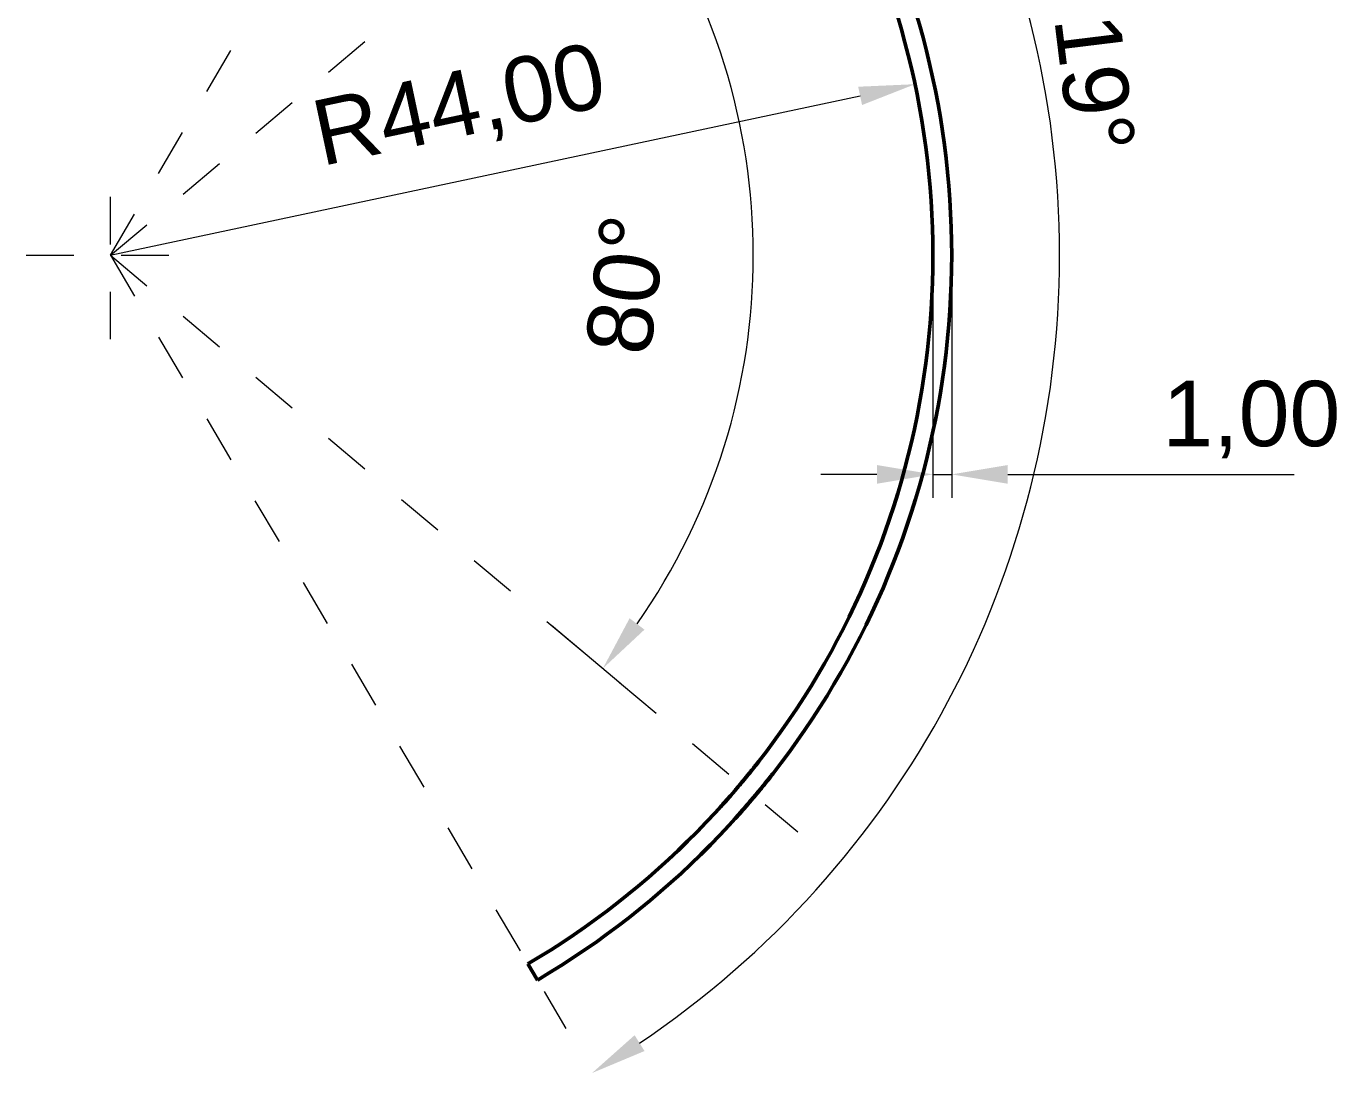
# Model space of a CAD drawing. Header units: inches. Extents: x 0.8 to 17.2, y 0.6 to 12.1.
# Drawn here: x 8.634 to 11.394, y 5.506 to 7.752 of the extents above; entities that cross this region are included whole.
import ezdxf

# ---------------------------------------------------------------- set-up
doc = ezdxf.new("R2010")
doc.units = ezdxf.units.IN
doc.header["$MEASUREMENT"] = 0
doc.linetypes.add('CENTER2', pattern=[1.125, 0.75, -0.125, 0.125, -0.125])
for name, color, linetype, lineweight in [('BEMASSUNG', 7, 'Continuous', 18), ('MITTELLINIE', 7, 'CENTER2', 18), ('SICHTKANTE', 7, 'Continuous', 50)]:
    doc.layers.add(name, color=color, linetype=linetype, lineweight=lineweight)
doc.styles.add('ISO_DWG_RFN', font='arial.ttf')
doc.dimstyles.new('DWG_RFN', dxfattribs={"dimtxt": 0.137795, "dimasz": 0.11811, "dimexe": 0.049213, "dimexo": 0.031496, "dimgap": 0.031496, "dimtad": 1, "dimlfac": 25.4, "dimtxsty": 'ISO_DWG_RFN', "dimcen": 2.5, "dimclrd": 7, "dimclre": 7, "dimclrt": 7, "dimadec": 1, "dimazin": 3, "dimtfac": 1, "dimtmove": 0, "dimatfit": 3, "dimfxl": 0, "dimlwd": 18, "dimlwe": 18})

# ---------------------------------------------------------------- blocks, each defined once
blk = doc.blocks.new('*D13')
at = {"layer": 'BEMASSUNG', "color": 7, "lineweight": 18, "transparency": 16777216}
for p, q in [((10.5433, 7.2382), (10.5433, 6.7589)), ((10.5827, 7.2382), (10.5827, 6.7589)), ((10.4252, 6.8081), (10.3071, 6.8081)), ((10.5433, 6.8081), (10.5827, 6.8081)), ((10.7008, 6.8081), (11.3041, 6.8081))]:
    blk.add_line(p, q, dxfattribs=at)
at = {"layer": 'BEMASSUNG', "color": 7, "transparency": 16777216}
for points in [[(10.4252, 6.8278), (10.4252, 6.7884), (10.5433, 6.8081)], [(10.7008, 6.8278), (10.7008, 6.7884), (10.5827, 6.8081)]]:
    blk.add_solid(points, dxfattribs=at)
at = {"layer": 'Defpoints', "color": 0, "transparency": 16777216}
for p in [(10.5433, 7.2697), (10.5827, 7.2697), (10.5827, 6.8081)]:
    blk.add_point(p, dxfattribs=at)
at = {"layer": 'BEMASSUNG', "color": 7, "lineweight": 18, "transparency": 16777216, "insert": (11.0265, 7.0052), "char_height": 0.1378, "attachment_point": 1, "style": 'ISO_DWG_RFN'}
blk.add_mtext('\\A1;{1,00}', dxfattribs=at)
blk = doc.blocks.new('*D14')
at = {"layer": 'BEMASSUNG', "color": 7, "lineweight": 18, "transparency": 16777216}
for p, q in [((9.7399, 8.0491), (9.8859, 8.1716)), ((9.7399, 6.4902), (9.8859, 6.3678))]:
    blk.add_line(p, q, dxfattribs=at)
blk.add_arc((8.811, 7.2697), 1.3539, 324.9999, 35.0001, dxfattribs=at)
at = {"layer": 'BEMASSUNG', "color": 7, "transparency": 16777216}
for points in [[(9.9045, 8.0343), (9.9357, 8.0582), (9.8482, 8.14)], [(9.9357, 6.4811), (9.9045, 6.5051), (9.8482, 6.3994)]]:
    blk.add_solid(points, dxfattribs=at)
at = {"layer": 'Defpoints', "color": 0, "transparency": 16777216}
for p in [(9.7158, 8.0289), (10.1284, 7.5819), (8.811, 7.2697), (9.7158, 6.5105)]:
    blk.add_point(p, dxfattribs=at)
at = {"layer": 'BEMASSUNG', "color": 7, "lineweight": 18, "transparency": 16777216, "insert": (9.8103, 7.0718), "char_height": 0.1378, "attachment_point": 1, "rotation": 83.0803, "style": 'ISO_DWG_RFN'}
blk.add_mtext('\\A1;{80°}', dxfattribs=at)
blk = doc.blocks.new('*D15')
at = {"layer": 'BEMASSUNG', "color": 7, "lineweight": 18, "transparency": 16777216}
blk.add_arc((8.811, 7.2697), 1.9988, 303.8861, 56.1139, dxfattribs=at)
at = {"layer": 'BEMASSUNG', "color": 7, "transparency": 16777216}
for points in [[(9.915, 8.9124), (9.9359, 8.9457), (9.8255, 8.9919)], [(9.9359, 5.5937), (9.915, 5.627), (9.8255, 5.5474)]]:
    blk.add_solid(points, dxfattribs=at)
at = {"layer": 'Defpoints', "color": 0, "transparency": 16777216}
for p in [(9.8501, 9.0337), (8.811, 7.2697), (10.6913, 6.5915), (9.8501, 5.5057)]:
    blk.add_point(p, dxfattribs=at)
at = {"layer": 'BEMASSUNG', "color": 7, "lineweight": 18, "transparency": 16777216, "insert": (10.9222, 7.8907), "char_height": 0.1378, "attachment_point": 1, "rotation": 276.9927, "style": 'ISO_DWG_RFN'}
blk.add_mtext('\\A1;{119°}', dxfattribs=at)
blk = doc.blocks.new('*D16')
at = {"layer": 'BEMASSUNG', "color": 7, "lineweight": 18, "transparency": 16777216}
blk.add_line((8.811, 7.2697), (10.3899, 7.6053), dxfattribs=at)
at = {"layer": 'BEMASSUNG', "color": 7, "transparency": 16777216}
blk.add_solid([(10.3858, 7.6245), (10.394, 7.586), (10.5055, 7.6298)], dxfattribs=at)
at = {"layer": 'Defpoints', "color": 0, "transparency": 16777216}
for p in [(10.5055, 7.6298), (8.811, 7.2697)]:
    blk.add_point(p, dxfattribs=at)
at = {"layer": 'BEMASSUNG', "color": 7, "lineweight": 18, "transparency": 16777216, "insert": (9.227, 7.5918), "char_height": 0.137795, "attachment_point": 1, "rotation": 12, "style": 'ISO_DWG_RFN'}
blk.add_mtext('\\A1;{R44,00}', dxfattribs=at)

msp = doc.modelspace()

# ---------------------------------------------------------------- linework, layer by layer
at = {"layer": 'MITTELLINIE', "ltscale": 0.08841}
for q in [(9.77015, 8.89796), (10.25867, 8.4844), (10.25867, 6.05497), (9.77015, 5.64141)]:
    msp.add_line((8.81102, 7.26969), q, dxfattribs=at)
at = {"layer": 'MITTELLINIE', "ltscale": 0.07874}
for p, q in [((8.81102, 7.09252), (8.81102, 7.44685)), ((8.63386, 7.26969), (8.98819, 7.26969))]:
    msp.add_line(p, q, dxfattribs=at)
at = {"layer": 'SICHTKANTE'}
for p, q in [((10.15808, 6.18054), (10.15929, 6.18203)), ((10.15808, 6.18054), (10.15929, 6.18203)), ((10.15929, 6.18203), (10.16045, 6.18348)), ((10.15929, 6.18203), (10.16045, 6.18348)), ((10.16045, 6.18348), (10.16158, 6.18488)), ((10.16045, 6.18348), (10.16158, 6.18488)), ((10.16158, 6.18488), (10.16267, 6.18624)), ((10.16158, 6.18488), (10.16267, 6.18624)), ((10.16267, 6.18624), (10.16372, 6.18755)), ((10.16267, 6.18624), (10.16372, 6.18755)), ((10.16372, 6.18755), (10.16473, 6.18881)), ((10.16372, 6.18755), (10.16473, 6.18881)), ((10.16473, 6.18881), (10.1657, 6.19003)), ((10.16473, 6.18881), (10.1657, 6.19003)), ((10.1657, 6.19003), (10.16663, 6.1912)), ((10.1657, 6.19003), (10.16663, 6.1912)), ((10.16663, 6.1912), (10.16752, 6.19232)), ((10.16663, 6.1912), (10.16752, 6.19232)), ((10.16752, 6.19232), (10.16837, 6.19339)), ((10.16752, 6.19232), (10.16837, 6.19339)), ((10.16837, 6.19339), (10.16919, 6.19442)), ((10.16837, 6.19339), (10.16919, 6.19442)), ((10.16919, 6.19442), (10.16996, 6.19539)), ((10.16919, 6.19442), (10.16996, 6.19539)), ((10.16996, 6.19539), (10.17069, 6.19632)), ((10.16996, 6.19539), (10.17069, 6.19632)), ((10.17069, 6.19632), (10.17138, 6.1972)), ((10.17069, 6.19632), (10.17138, 6.1972)), ((10.17138, 6.1972), (10.17204, 6.19803)), ((10.17138, 6.1972), (10.17204, 6.19803)), ((10.17204, 6.19803), (10.17266, 6.19881)), ((10.17204, 6.19803), (10.17266, 6.19881)), ((10.17266, 6.19881), (10.17323, 6.19955)), ((10.17266, 6.19881), (10.17323, 6.19955)), ((10.17323, 6.19955), (10.17377, 6.20024)), ((10.17323, 6.19955), (10.17377, 6.20024)), ((10.17377, 6.20024), (10.17428, 6.20088)), ((10.17377, 6.20024), (10.17428, 6.20088)), ((10.17428, 6.20088), (10.17474, 6.20147)), ((10.17428, 6.20088), (10.17474, 6.20147)), ((10.17474, 6.20147), (10.17517, 6.20203)), ((10.17474, 6.20147), (10.17517, 6.20203)), ((10.17517, 6.20203), (10.17557, 6.20253)), ((10.17517, 6.20203), (10.17557, 6.20253)), ((10.17557, 6.20253), (10.17593, 6.20299)), ((10.17557, 6.20253), (10.17593, 6.20299)), ((10.17593, 6.20299), (10.17626, 6.20341)), ((10.17593, 6.20299), (10.17626, 6.20341)), ((10.17626, 6.20341), (10.17655, 6.20378)), ((10.17626, 6.20341), (10.17655, 6.20378)), ((10.17655, 6.20378), (10.17681, 6.20411)), ((10.17655, 6.20378), (10.17681, 6.20411)), ((10.17681, 6.20411), (10.17703, 6.2044)), ((10.17681, 6.20411), (10.17703, 6.2044)), ((10.17703, 6.2044), (10.17722, 6.20464)), ((10.17703, 6.2044), (10.17722, 6.20464)), ((10.17722, 6.20464), (10.17737, 6.20484)), ((10.17722, 6.20464), (10.17737, 6.20484)), ((10.17737, 6.20484), (10.17749, 6.20499)), ((10.17737, 6.20484), (10.17749, 6.20499)), ((10.17749, 6.20499), (10.17757, 6.2051)), ((10.17749, 6.20499), (10.17757, 6.2051)), ((10.17757, 6.2051), (10.17763, 6.20516)), ((10.17757, 6.2051), (10.17763, 6.20516)), ((10.17763, 6.20516), (10.17764, 6.20519)), ((10.17763, 6.20516), (10.17764, 6.20519)), ((10.13625, 6.15408), (10.13782, 6.15595)), ((10.13625, 6.15408), (10.13782, 6.15595)), ((10.13782, 6.15595), (10.13939, 6.15782)), ((10.13782, 6.15595), (10.13939, 6.15782)), ((10.13939, 6.15782), (10.14095, 6.15969)), ((10.13939, 6.15782), (10.14095, 6.15969)), ((10.14095, 6.15969), (10.14251, 6.16155)), ((10.14095, 6.15969), (10.14251, 6.16155)), ((10.14251, 6.16155), (10.14405, 6.16341)), ((10.14251, 6.16155), (10.14405, 6.16341)), ((10.14405, 6.16341), (10.14558, 6.16526)), ((10.14405, 6.16341), (10.14558, 6.16526)), ((10.14558, 6.16526), (10.1471, 6.16709)), ((10.14558, 6.16526), (10.1471, 6.16709)), ((10.1471, 6.16709), (10.14859, 6.16891)), ((10.1471, 6.16709), (10.14859, 6.16891)), ((10.14859, 6.16891), (10.15006, 6.17069)), ((10.14859, 6.16891), (10.15006, 6.17069)), ((10.15006, 6.17069), (10.15149, 6.17243)), ((10.15006, 6.17069), (10.15148, 6.17243)), ((10.15148, 6.17243), (10.15288, 6.17413)), ((10.15149, 6.17243), (10.15288, 6.17413)), ((10.15288, 6.17413), (10.15423, 6.1758)), ((10.15288, 6.17413), (10.15423, 6.1758)), ((10.15423, 6.1758), (10.15555, 6.17742)), ((10.15423, 6.1758), (10.15555, 6.17742)), ((10.15555, 6.17742), (10.15684, 6.179)), ((10.15555, 6.17742), (10.15684, 6.179)), ((10.15684, 6.179), (10.15808, 6.18054)), ((10.15684, 6.179), (10.15808, 6.18054)), ((10.1878, 6.15467), (10.18529, 6.15159)), ((10.18622, 6.15273), (10.1882, 6.15517)), ((10.1877, 6.15455), (10.18689, 6.15355)), ((10.18849, 6.15553), (10.1877, 6.15455)), ((10.19015, 6.15759), (10.1878, 6.15467)), ((10.1882, 6.15517), (10.19008, 6.15749)), ((10.18927, 6.1565), (10.18849, 6.15553)), ((10.19004, 6.15744), (10.18927, 6.1565)), ((10.19078, 6.15837), (10.19004, 6.15744)), ((10.19008, 6.15749), (10.19186, 6.15971)), ((10.19236, 6.16033), (10.19015, 6.15759)), ((10.19151, 6.15928), (10.19078, 6.15837)), ((10.19223, 6.16016), (10.19151, 6.15928)), ((10.19186, 6.15971), (10.19355, 6.16181)), ((10.19292, 6.16103), (10.19223, 6.16016)), ((10.19442, 6.1629), (10.19236, 6.16033)), ((10.1936, 6.16188), (10.19292, 6.16103)), ((10.19355, 6.16181), (10.19514, 6.1638)), ((10.19427, 6.16271), (10.1936, 6.16188)), ((10.19492, 6.16352), (10.19427, 6.16271)), ((10.19632, 6.16528), (10.19442, 6.1629)), ((10.19555, 6.16431), (10.19492, 6.16352)), ((10.19514, 6.1638), (10.19663, 6.16567)), ((10.19616, 6.16508), (10.19555, 6.16431)), ((10.19676, 6.16583), (10.19616, 6.16508)), ((10.19807, 6.16748), (10.19632, 6.16528)), ((10.19663, 6.16567), (10.19802, 6.16742)), ((10.19734, 6.16656), (10.19676, 6.16583)), ((10.19791, 6.16727), (10.19734, 6.16656)), ((10.19845, 6.16796), (10.19791, 6.16727)), ((10.19802, 6.16742), (10.19932, 6.16905)), ((10.19967, 6.16949), (10.19807, 6.16748)), ((10.19899, 6.16863), (10.19845, 6.16796)), ((10.1995, 6.16928), (10.19899, 6.16863)), ((10.19924, 6.16895), (10.19929, 6.16902)), ((10.19929, 6.16902), (10.19934, 6.16908)), ((10.19932, 6.16905), (10.20052, 6.17056)), ((10.19934, 6.16908), (10.1994, 6.16915)), ((10.1994, 6.16915), (10.19945, 6.16922)), ((10.19945, 6.16922), (10.1995, 6.16929)), ((10.2, 6.16991), (10.1995, 6.16928)), ((10.1995, 6.16929), (10.19956, 6.16935)), ((10.19956, 6.16935), (10.19961, 6.16942)), ((10.19961, 6.16942), (10.19966, 6.16949)), ((10.19966, 6.16949), (10.19971, 6.16955)), ((10.20111, 6.17132), (10.19967, 6.16949)), ((10.19971, 6.16955), (10.19977, 6.16962)), ((10.19977, 6.16962), (10.19982, 6.16968)), ((10.19982, 6.16968), (10.19987, 6.16975)), ((10.19987, 6.16975), (10.19992, 6.16981)), ((10.19992, 6.16981), (10.19997, 6.16988)), ((10.19997, 6.16988), (10.20003, 6.16994)), ((10.20048, 6.17052), (10.2, 6.16991)), ((10.20003, 6.16994), (10.20008, 6.17001)), ((10.20008, 6.17001), (10.20013, 6.17007)), ((10.20013, 6.17007), (10.20018, 6.17014)), ((10.20018, 6.17014), (10.20023, 6.1702)), ((10.20023, 6.1702), (10.20028, 6.17026)), ((10.20028, 6.17026), (10.20033, 6.17033)), ((10.20033, 6.17033), (10.20038, 6.17039)), ((10.20038, 6.17039), (10.20043, 6.17045)), ((10.20043, 6.17045), (10.20048, 6.17052)), ((10.20095, 6.17111), (10.20048, 6.17052)), ((10.20048, 6.17052), (10.20053, 6.17058)), ((10.20052, 6.17056), (10.20162, 6.17196)), ((10.20053, 6.17058), (10.20058, 6.17064)), ((10.20058, 6.17064), (10.20063, 6.1707)), ((10.20063, 6.1707), (10.20068, 6.17077)), ((10.20068, 6.17077), (10.20072, 6.17083)), ((10.20072, 6.17083), (10.20077, 6.17089)), ((10.20077, 6.17089), (10.20082, 6.17095)), ((10.20082, 6.17095), (10.20087, 6.17101)), ((10.20087, 6.17101), (10.20092, 6.17107)), ((10.20092, 6.17107), (10.20097, 6.17113)), ((10.2014, 6.17168), (10.20095, 6.17111)), ((10.20097, 6.17113), (10.20101, 6.17119)), ((10.20101, 6.17119), (10.20106, 6.17125)), ((10.20106, 6.17125), (10.20111, 6.17131)), ((10.20241, 6.17296), (10.20111, 6.17132)), ((10.20111, 6.17131), (10.20116, 6.17137)), ((10.20116, 6.17137), (10.2012, 6.17143)), ((10.2012, 6.17143), (10.20125, 6.17149)), ((10.20125, 6.17149), (10.2013, 6.17155)), ((10.2013, 6.17155), (10.20134, 6.17161)), ((10.20134, 6.17161), (10.20139, 6.17167)), ((10.20139, 6.17167), (10.20144, 6.17173)), ((10.20183, 6.17223), (10.2014, 6.17168)), ((10.20144, 6.17173), (10.20148, 6.17179)), ((10.20148, 6.17179), (10.20153, 6.17184)), ((10.20153, 6.17184), (10.20157, 6.1719)), ((10.20157, 6.1719), (10.20162, 6.17196)), ((10.20224, 6.17275), (10.20183, 6.17223)), ((10.20265, 6.17326), (10.20224, 6.17275)), ((10.20355, 6.17442), (10.20241, 6.17296)), ((10.20322, 6.17399), (10.20302, 6.17373)), ((10.20341, 6.17424), (10.20322, 6.17399)), ((10.2036, 6.17448), (10.20341, 6.17424)), ((10.20456, 6.1757), (10.20355, 6.17442)), ((10.20379, 6.17472), (10.2036, 6.17448)), ((10.20397, 6.17495), (10.20379, 6.17472)), ((10.20415, 6.17518), (10.20397, 6.17495)), ((10.20433, 6.1754), (10.20415, 6.17518)), ((10.2045, 6.17561), (10.20433, 6.1754)), ((10.20466, 6.17582), (10.2045, 6.17561)), ((10.20543, 6.17681), (10.20456, 6.1757)), ((10.20482, 6.17603), (10.20466, 6.17582)), ((10.20498, 6.17623), (10.20482, 6.17603)), ((10.20513, 6.17642), (10.20498, 6.17623)), ((10.20528, 6.17661), (10.20513, 6.17642)), ((10.20542, 6.1768), (10.20528, 6.17661)), ((10.20556, 6.17697), (10.20542, 6.1768)), ((10.20616, 6.17774), (10.20543, 6.17681)), ((10.2057, 6.17715), (10.20556, 6.17697)), ((10.20583, 6.17731), (10.2057, 6.17715)), ((10.20596, 6.17748), (10.20583, 6.17731)), ((10.20608, 6.17763), (10.20596, 6.17748)), ((10.2062, 6.17778), (10.20608, 6.17763)), ((10.20676, 6.17851), (10.20616, 6.17774)), ((10.20631, 6.17793), (10.2062, 6.17778)), ((10.20642, 6.17807), (10.20631, 6.17793)), ((10.20653, 6.17821), (10.20642, 6.17807)), ((10.20663, 6.17834), (10.20653, 6.17821)), ((10.20673, 6.17846), (10.20663, 6.17834)), ((10.20682, 6.17858), (10.20673, 6.17846)), ((10.20723, 6.1791), (10.20676, 6.17851)), ((10.20691, 6.1787), (10.20682, 6.17858)), ((10.20699, 6.1788), (10.20691, 6.1787)), ((10.20708, 6.17891), (10.20699, 6.1788)), ((10.20715, 6.17901), (10.20708, 6.17891)), ((10.20722, 6.1791), (10.20715, 6.17901)), ((10.20729, 6.17919), (10.20722, 6.1791)), ((10.20756, 6.17952), (10.20723, 6.1791)), ((10.20736, 6.17927), (10.20729, 6.17919)), ((10.20742, 6.17934), (10.20736, 6.17927)), ((10.20747, 6.17942), (10.20742, 6.17934)), ((10.20752, 6.17948), (10.20747, 6.17942)), ((10.20757, 6.17954), (10.20752, 6.17948)), ((10.20776, 6.17978), (10.20756, 6.17952)), ((10.20762, 6.1796), (10.20757, 6.17954)), ((10.20765, 6.17965), (10.20762, 6.1796)), ((10.20769, 6.17969), (10.20765, 6.17965)), ((10.20772, 6.17973), (10.20769, 6.17969)), ((10.20775, 6.17977), (10.20772, 6.17973)), ((10.20777, 6.1798), (10.20775, 6.17977)), ((10.20782, 6.17986), (10.20776, 6.17978)), ((10.20779, 6.17982), (10.20777, 6.1798)), ((10.2078, 6.17984), (10.20779, 6.17982)), ((10.20781, 6.17985), (10.2078, 6.17984)), ((10.20782, 6.17986), (10.20781, 6.17985)), ((10.20782, 6.17986), (10.20782, 6.17986)), ((10.11255, 6.12651), (10.11283, 6.12684)), ((10.11259, 6.12656), (10.1134, 6.12748)), ((10.11283, 6.12684), (10.11312, 6.12717)), ((10.11312, 6.12717), (10.11342, 6.1275)), ((10.1134, 6.12748), (10.11423, 6.12843)), ((10.11342, 6.1275), (10.11371, 6.12784)), ((10.11371, 6.12784), (10.11401, 6.12818)), ((10.11401, 6.12818), (10.11431, 6.12852)), ((10.11423, 6.12843), (10.11508, 6.1294)), ((10.11431, 6.12852), (10.11462, 6.12887)), ((10.11462, 6.12887), (10.11492, 6.12922)), ((10.11492, 6.12922), (10.11523, 6.12958)), ((10.11508, 6.1294), (10.11596, 6.13041)), ((10.11523, 6.12958), (10.11555, 6.12994)), ((10.11555, 6.12994), (10.11586, 6.1303)), ((10.11586, 6.1303), (10.11618, 6.13066)), ((10.11596, 6.13041), (10.11686, 6.13144)), ((10.11618, 6.13066), (10.1165, 6.13103)), ((10.1165, 6.13103), (10.11682, 6.1314)), ((10.11682, 6.1314), (10.11715, 6.13178)), ((10.11686, 6.13144), (10.11778, 6.13249)), ((10.11715, 6.13178), (10.11748, 6.13215)), ((10.11778, 6.13249), (10.11872, 6.13357)), ((10.1259, 6.14189), (10.12608, 6.14211)), ((10.12608, 6.14211), (10.12626, 6.14232)), ((10.12626, 6.14232), (10.12644, 6.14253)), ((10.12644, 6.14253), (10.12663, 6.14274)), ((10.12663, 6.14274), (10.12681, 6.14296)), ((10.12681, 6.14296), (10.12699, 6.14317)), ((10.12699, 6.14317), (10.12718, 6.14339)), ((10.12718, 6.14339), (10.12736, 6.1436)), ((10.12736, 6.1436), (10.12754, 6.14382)), ((10.12754, 6.14382), (10.12773, 6.14403)), ((10.12773, 6.14403), (10.12791, 6.14425)), ((10.12791, 6.14425), (10.1281, 6.14447)), ((10.1281, 6.14447), (10.12828, 6.14468)), ((10.12828, 6.14468), (10.12847, 6.1449)), ((10.12847, 6.1449), (10.12866, 6.14512)), ((10.12866, 6.14512), (10.12884, 6.14534)), ((10.12884, 6.14534), (10.12903, 6.14556)), ((10.12903, 6.14556), (10.12922, 6.14578)), ((10.12922, 6.14578), (10.1294, 6.14599)), ((10.1294, 6.14599), (10.12959, 6.14621)), ((10.12959, 6.14621), (10.12978, 6.14643)), ((10.12978, 6.14643), (10.12997, 6.14666)), ((10.12997, 6.14666), (10.13015, 6.14688)), ((10.13015, 6.14688), (10.13034, 6.1471)), ((10.13034, 6.1471), (10.13053, 6.14732)), ((10.13053, 6.14732), (10.13072, 6.14754)), ((10.13072, 6.14754), (10.13091, 6.14776)), ((10.13091, 6.14776), (10.1311, 6.14799)), ((10.1311, 6.14799), (10.13129, 6.14821)), ((10.13129, 6.14821), (10.13148, 6.14843)), ((10.13148, 6.14843), (10.13167, 6.14866)), ((10.13167, 6.14866), (10.13186, 6.14888)), ((10.13186, 6.14888), (10.13205, 6.1491)), ((10.13205, 6.1491), (10.13224, 6.14933)), ((10.13224, 6.14933), (10.13243, 6.14955)), ((10.13243, 6.14955), (10.13262, 6.14978)), ((10.13262, 6.14978), (10.13281, 6.15)), ((10.13281, 6.15), (10.133, 6.15023)), ((10.133, 6.15023), (10.13319, 6.15045)), ((10.13319, 6.15045), (10.13338, 6.15068)), ((10.13338, 6.15068), (10.13357, 6.1509)), ((10.13357, 6.1509), (10.13376, 6.15113)), ((10.13376, 6.15113), (10.13396, 6.15136)), ((10.13396, 6.15136), (10.13415, 6.15158)), ((10.13415, 6.15158), (10.13434, 6.15181)), ((10.13434, 6.15181), (10.13453, 6.15204)), ((10.13453, 6.15204), (10.13472, 6.15227)), ((10.13472, 6.15227), (10.13491, 6.15249)), ((10.16476, 6.12682), (10.16171, 6.12321)), ((10.16281, 6.1245), (10.16526, 6.1274)), ((10.1652, 6.12733), (10.1643, 6.12627)), ((10.16784, 6.13048), (10.16476, 6.12682)), ((10.1652, 6.12733), (10.16521, 6.12735)), ((10.16521, 6.12735), (10.16523, 6.12737)), ((10.16523, 6.12737), (10.16525, 6.12739)), ((10.16525, 6.12739), (10.16526, 6.12741)), ((10.16526, 6.1274), (10.16772, 6.13033)), ((10.16526, 6.12741), (10.16528, 6.12743)), ((10.16528, 6.12743), (10.16529, 6.12744)), ((10.16529, 6.12744), (10.16531, 6.12746)), ((10.16531, 6.12746), (10.16532, 6.12748)), ((10.16532, 6.12748), (10.16534, 6.1275)), ((10.16534, 6.1275), (10.16535, 6.12752)), ((10.16535, 6.12752), (10.16537, 6.12754)), ((10.16537, 6.12754), (10.16539, 6.12756)), ((10.16539, 6.12756), (10.1654, 6.12757)), ((10.1654, 6.12757), (10.16542, 6.12759)), ((10.16542, 6.12759), (10.16543, 6.12761)), ((10.16543, 6.12761), (10.16545, 6.12763)), ((10.16545, 6.12763), (10.16546, 6.12765)), ((10.16546, 6.12765), (10.16548, 6.12767)), ((10.16548, 6.12767), (10.16549, 6.12768)), ((10.16549, 6.12768), (10.16551, 6.1277)), ((10.16551, 6.1277), (10.16552, 6.12772)), ((10.16552, 6.12772), (10.16554, 6.12774)), ((10.16554, 6.12774), (10.16556, 6.12776)), ((10.16556, 6.12776), (10.16557, 6.12778)), ((10.16557, 6.12778), (10.16559, 6.12779)), ((10.16559, 6.12779), (10.1656, 6.12781)), ((10.1656, 6.12781), (10.16562, 6.12783)), ((10.16562, 6.12783), (10.16563, 6.12785)), ((10.16563, 6.12785), (10.16565, 6.12787)), ((10.16565, 6.12787), (10.16566, 6.12789)), ((10.16566, 6.12789), (10.16568, 6.1279)), ((10.16568, 6.1279), (10.1657, 6.12792)), ((10.1657, 6.12792), (10.16571, 6.12794)), ((10.16571, 6.12794), (10.16573, 6.12796)), ((10.16573, 6.12796), (10.16574, 6.12798)), ((10.16574, 6.12798), (10.16576, 6.128)), ((10.16576, 6.128), (10.16577, 6.12801)), ((10.16577, 6.12801), (10.16579, 6.12803)), ((10.16579, 6.12803), (10.1658, 6.12805)), ((10.1658, 6.12805), (10.16582, 6.12807)), ((10.16582, 6.12807), (10.16583, 6.12809)), ((10.16583, 6.12809), (10.16585, 6.12811)), ((10.16585, 6.12811), (10.16587, 6.12812)), ((10.16587, 6.12812), (10.16588, 6.12814)), ((10.16588, 6.12814), (10.1659, 6.12816)), ((10.1659, 6.12816), (10.16591, 6.12818)), ((10.16591, 6.12818), (10.16593, 6.1282)), ((10.16593, 6.1282), (10.16594, 6.12822)), ((10.16696, 6.12942), (10.16594, 6.12822)), ((10.16613, 6.12844), (10.16617, 6.12848)), ((10.16617, 6.12848), (10.16621, 6.12853)), ((10.16621, 6.12853), (10.16625, 6.12858)), ((10.16625, 6.12858), (10.16629, 6.12863)), ((10.16629, 6.12863), (10.16633, 6.12868)), ((10.16633, 6.12868), (10.16637, 6.12872)), ((10.16637, 6.12872), (10.16641, 6.12877)), ((10.16641, 6.12877), (10.16645, 6.12882)), ((10.16645, 6.12882), (10.16649, 6.12887)), ((10.16649, 6.12887), (10.16653, 6.12892)), ((10.16653, 6.12892), (10.16657, 6.12897)), ((10.16657, 6.12897), (10.16661, 6.12901)), ((10.16661, 6.12901), (10.16665, 6.12906)), ((10.16665, 6.12906), (10.1667, 6.12911)), ((10.1667, 6.12911), (10.16674, 6.12916)), ((10.16674, 6.12916), (10.16678, 6.12921)), ((10.16678, 6.12921), (10.16682, 6.12926)), ((10.16682, 6.12926), (10.16686, 6.1293)), ((10.16686, 6.1293), (10.1669, 6.12935)), ((10.1669, 6.12935), (10.16694, 6.1294)), ((10.16694, 6.1294), (10.16698, 6.12945)), ((10.16797, 6.13063), (10.16696, 6.12942)), ((10.16698, 6.12945), (10.16702, 6.1295)), ((10.16702, 6.1295), (10.16706, 6.12955)), ((10.16706, 6.12955), (10.1671, 6.12959)), ((10.1671, 6.12959), (10.16714, 6.12964)), ((10.16714, 6.12964), (10.16718, 6.12969)), ((10.16718, 6.12969), (10.16722, 6.12974)), ((10.16722, 6.12974), (10.16726, 6.12979)), ((10.16726, 6.12979), (10.1673, 6.12983)), ((10.1673, 6.12983), (10.16735, 6.12988)), ((10.16735, 6.12988), (10.16739, 6.12993)), ((10.16739, 6.12993), (10.16743, 6.12998)), ((10.16743, 6.12998), (10.16747, 6.13003)), ((10.16747, 6.13003), (10.16751, 6.13008)), ((10.16751, 6.13008), (10.16755, 6.13012)), ((10.16755, 6.13012), (10.16759, 6.13017)), ((10.16759, 6.13017), (10.16763, 6.13022)), ((10.16763, 6.13022), (10.16767, 6.13027)), ((10.16767, 6.13027), (10.16771, 6.13032)), ((10.16771, 6.13032), (10.16775, 6.13037)), ((10.16772, 6.13033), (10.17018, 6.13326)), ((10.16775, 6.13037), (10.16779, 6.13041)), ((10.16779, 6.13041), (10.16783, 6.13046)), ((10.16783, 6.13046), (10.16787, 6.13051)), ((10.17092, 6.13415), (10.16784, 6.13048)), ((10.16787, 6.13051), (10.16791, 6.13056)), ((10.16791, 6.13056), (10.16795, 6.13061)), ((10.16795, 6.13061), (10.16799, 6.13066)), ((10.16899, 6.13184), (10.16797, 6.13063)), ((10.16799, 6.13066), (10.16804, 6.1307)), ((10.16804, 6.1307), (10.16808, 6.13075)), ((10.17, 6.13305), (10.16899, 6.13184)), ((10.17101, 6.13426), (10.17, 6.13305)), ((10.17018, 6.13326), (10.17262, 6.13619)), ((10.17397, 6.13781), (10.17092, 6.13415)), ((10.17202, 6.13547), (10.17101, 6.13426)), ((10.17303, 6.13668), (10.17202, 6.13547)), ((10.17262, 6.13619), (10.17505, 6.13911)), ((10.17402, 6.13788), (10.17303, 6.13668)), ((10.17696, 6.14142), (10.17397, 6.13781)), ((10.17502, 6.13908), (10.17402, 6.13788)), ((10.176, 6.14027), (10.17502, 6.13908)), ((10.17505, 6.13911), (10.17743, 6.14199)), ((10.17698, 6.14145), (10.176, 6.14027)), ((10.17987, 6.14495), (10.17696, 6.14142)), ((10.17795, 6.14262), (10.17698, 6.14145)), ((10.17743, 6.14199), (10.17976, 6.14482)), ((10.17891, 6.14379), (10.17795, 6.14262)), ((10.17985, 6.14494), (10.17891, 6.14379)), ((10.17976, 6.14482), (10.182, 6.14755)), ((10.18079, 6.14607), (10.17985, 6.14494)), ((10.18265, 6.14835), (10.17987, 6.14495)), ((10.1817, 6.14719), (10.18079, 6.14607)), ((10.1826, 6.14829), (10.1817, 6.14719)), ((10.182, 6.14755), (10.18416, 6.15019)), ((10.18349, 6.14938), (10.1826, 6.14829)), ((10.18529, 6.15159), (10.18265, 6.14835)), ((10.18436, 6.15045), (10.18349, 6.14938)), ((10.18416, 6.15019), (10.18622, 6.15273)), ((10.18522, 6.1515), (10.18436, 6.15045)), ((10.18606, 6.15254), (10.18522, 6.1515)), ((10.18689, 6.15355), (10.18606, 6.15254)), ((10.09666, 6.10868), (10.09667, 6.10869)), ((10.09666, 6.10868), (10.09666, 6.10868)), ((10.09666, 6.10868), (10.09666, 6.10868)), ((10.09666, 6.10868), (10.09666, 6.10868)), ((10.09666, 6.10868), (10.09666, 6.10868)), ((10.09666, 6.10868), (10.09666, 6.10868)), ((10.09666, 6.10868), (10.09666, 6.10868)), ((10.09666, 6.10868), (10.09666, 6.10868)), ((10.09666, 6.10868), (10.09666, 6.10868)), ((10.09666, 6.10868), (10.09666, 6.10868)), ((10.09666, 6.10868), (10.09666, 6.10868)), ((10.09666, 6.10868), (10.09667, 6.10868)), ((10.09667, 6.10869), (10.0967, 6.10872)), ((10.09667, 6.10868), (10.09667, 6.10869)), ((10.09667, 6.10869), (10.09667, 6.10869)), ((10.09667, 6.10869), (10.09667, 6.10869)), ((10.09667, 6.10869), (10.09667, 6.10869)), ((10.09667, 6.10869), (10.09667, 6.10869)), ((10.09667, 6.10869), (10.09668, 6.10869)), ((10.09667, 6.10868), (10.09667, 6.10868)), ((10.09667, 6.10868), (10.09667, 6.10868)), ((10.09667, 6.10868), (10.09667, 6.10868)), ((10.09667, 6.10868), (10.09667, 6.10868)), ((10.09668, 6.10869), (10.09668, 6.1087)), ((10.09668, 6.1087), (10.09668, 6.1087)), ((10.09668, 6.1087), (10.09668, 6.1087)), ((10.09668, 6.1087), (10.09668, 6.1087)), ((10.09668, 6.1087), (10.09669, 6.1087)), ((10.09668, 6.10869), (10.09668, 6.10869)), ((10.09669, 6.1087), (10.09669, 6.10871)), ((10.09669, 6.10871), (10.09669, 6.10871)), ((10.09669, 6.10871), (10.09669, 6.10871)), ((10.09669, 6.10871), (10.09669, 6.10871)), ((10.09669, 6.10871), (10.0967, 6.10871)), ((10.0967, 6.10872), (10.09674, 6.10877)), ((10.0967, 6.10871), (10.0967, 6.10872)), ((10.0967, 6.10872), (10.0967, 6.10872)), ((10.0967, 6.10872), (10.0967, 6.10872)), ((10.0967, 6.10872), (10.09671, 6.10872)), ((10.09671, 6.10873), (10.09672, 6.10874)), ((10.09671, 6.10872), (10.09671, 6.10873)), ((10.09671, 6.10873), (10.09671, 6.10873)), ((10.09671, 6.10873), (10.09671, 6.10873)), ((10.09672, 6.10874), (10.09672, 6.10875)), ((10.09672, 6.10875), (10.09673, 6.10875)), ((10.09672, 6.10874), (10.09672, 6.10874)), ((10.09672, 6.10874), (10.09672, 6.10874)), ((10.09673, 6.10875), (10.09673, 6.10876)), ((10.09673, 6.10876), (10.09674, 6.10876)), ((10.09673, 6.10875), (10.09673, 6.10875)), ((10.09674, 6.10877), (10.09681, 6.10884)), ((10.09674, 6.10876), (10.09674, 6.10876)), ((10.09681, 6.10884), (10.09689, 6.10893)), ((10.09689, 6.10893), (10.09699, 6.10904)), ((10.09699, 6.10904), (10.09711, 6.10918)), ((10.09711, 6.10918), (10.09725, 6.10933)), ((10.09725, 6.10933), (10.09741, 6.10951)), ((10.09741, 6.10951), (10.09759, 6.1097)), ((10.09759, 6.1097), (10.09778, 6.10992)), ((10.09778, 6.10992), (10.09799, 6.11015)), ((10.09799, 6.11015), (10.09822, 6.11041)), ((10.09812, 6.1103), (10.09815, 6.11033)), ((10.09815, 6.11033), (10.09818, 6.11036)), ((10.09818, 6.11036), (10.0982, 6.11039)), ((10.0982, 6.11039), (10.09823, 6.11042)), ((10.09822, 6.11041), (10.09848, 6.11069)), ((10.09823, 6.11042), (10.09826, 6.11045)), ((10.09826, 6.11045), (10.09829, 6.11048)), ((10.09829, 6.11048), (10.09832, 6.11051)), ((10.09832, 6.11051), (10.09834, 6.11054)), ((10.09834, 6.11054), (10.09837, 6.11058)), ((10.09837, 6.11058), (10.0984, 6.11061)), ((10.0984, 6.11061), (10.09843, 6.11064)), ((10.09843, 6.11064), (10.09846, 6.11067)), ((10.09846, 6.11067), (10.09849, 6.11071)), ((10.09848, 6.11069), (10.09875, 6.11099)), ((10.09849, 6.11071), (10.09852, 6.11074)), ((10.09852, 6.11074), (10.09855, 6.11077)), ((10.09855, 6.11077), (10.09858, 6.11081)), ((10.09858, 6.11081), (10.09862, 6.11084)), ((10.09862, 6.11084), (10.09865, 6.11088)), ((10.09865, 6.11088), (10.09868, 6.11091)), ((10.09868, 6.11091), (10.09871, 6.11095)), ((10.09871, 6.11095), (10.09874, 6.11098)), ((10.09874, 6.11098), (10.09877, 6.11102)), ((10.09875, 6.11099), (10.09903, 6.11131)), ((10.09877, 6.11102), (10.09881, 6.11106)), ((10.09881, 6.11106), (10.09884, 6.11109)), ((10.09884, 6.11109), (10.09887, 6.11113)), ((10.09887, 6.11113), (10.09891, 6.11117)), ((10.09891, 6.11117), (10.09894, 6.1112)), ((10.09894, 6.1112), (10.09897, 6.11124)), ((10.09897, 6.11124), (10.09901, 6.11128)), ((10.09901, 6.11128), (10.09904, 6.11132)), ((10.09903, 6.11131), (10.09934, 6.11165)), ((10.09904, 6.11132), (10.09908, 6.11136)), ((10.09908, 6.11136), (10.09911, 6.11139)), ((10.09911, 6.11139), (10.09915, 6.11143)), ((10.09915, 6.11143), (10.09918, 6.11147)), ((10.09918, 6.11147), (10.09922, 6.11151)), ((10.09922, 6.11151), (10.09925, 6.11155)), ((10.09925, 6.11155), (10.09929, 6.11159)), ((10.09929, 6.11159), (10.09933, 6.11163)), ((10.09933, 6.11163), (10.09936, 6.11167)), ((10.09934, 6.11165), (10.09967, 6.11201)), ((10.09936, 6.11167), (10.0994, 6.11171)), ((10.0994, 6.11171), (10.09944, 6.11176)), ((10.09944, 6.11176), (10.09947, 6.1118)), ((10.09947, 6.1118), (10.09951, 6.11184)), ((10.09951, 6.11184), (10.09955, 6.11188)), ((10.09955, 6.11188), (10.09959, 6.11192)), ((10.09959, 6.11192), (10.09962, 6.11197)), ((10.09962, 6.11197), (10.09966, 6.11201)), ((10.09966, 6.11201), (10.0997, 6.11205)), ((10.09967, 6.11201), (10.10001, 6.1124)), ((10.10001, 6.1124), (10.10038, 6.11281)), ((10.10038, 6.11281), (10.10076, 6.11323)), ((10.10076, 6.11323), (10.10117, 6.11368)), ((10.10117, 6.11368), (10.10159, 6.11416)), ((10.10159, 6.11416), (10.10203, 6.11465)), ((10.10203, 6.11465), (10.10249, 6.11517)), ((10.10249, 6.11517), (10.10297, 6.11571)), ((10.10297, 6.11571), (10.10348, 6.11627)), ((10.10348, 6.11627), (10.104, 6.11685)), ((10.104, 6.11685), (10.10454, 6.11746)), ((10.10454, 6.11746), (10.1051, 6.11809)), ((10.10481, 6.11776), (10.10501, 6.11799)), ((10.10501, 6.11799), (10.10522, 6.11822)), ((10.1051, 6.11809), (10.10568, 6.11874)), ((10.10522, 6.11822), (10.10542, 6.11845)), ((10.10542, 6.11845), (10.10563, 6.11869)), ((10.10563, 6.11869), (10.10585, 6.11893)), ((10.10568, 6.11874), (10.10628, 6.11941)), ((10.10585, 6.11893), (10.10606, 6.11917)), ((10.10606, 6.11917), (10.10628, 6.11941)), ((10.10628, 6.11941), (10.1069, 6.12011)), ((10.10628, 6.11941), (10.1065, 6.11966)), ((10.1065, 6.11966), (10.10672, 6.11991)), ((10.10672, 6.11991), (10.10694, 6.12017)), ((10.1069, 6.12011), (10.10754, 6.12083)), ((10.10694, 6.12017), (10.10717, 6.12042)), ((10.10717, 6.12042), (10.1074, 6.12068)), ((10.1074, 6.12068), (10.10763, 6.12094)), ((10.10754, 6.12083), (10.1082, 6.12158)), ((10.10763, 6.12094), (10.10787, 6.12121)), ((10.10787, 6.12121), (10.10811, 6.12148)), ((10.10811, 6.12148), (10.10835, 6.12175)), ((10.1082, 6.12158), (10.10888, 6.12235)), ((10.10835, 6.12175), (10.10859, 6.12202)), ((10.10859, 6.12202), (10.10884, 6.1223)), ((10.10884, 6.1223), (10.10908, 6.12258)), ((10.10888, 6.12235), (10.10958, 6.12314)), ((10.10908, 6.12258), (10.10934, 6.12287)), ((10.10934, 6.12287), (10.10959, 6.12315)), ((10.10958, 6.12314), (10.1103, 6.12396)), ((10.10959, 6.12315), (10.10984, 6.12344)), ((10.10984, 6.12344), (10.1101, 6.12374)), ((10.1101, 6.12374), (10.11036, 6.12403)), ((10.1103, 6.12396), (10.11104, 6.1248)), ((10.11036, 6.12403), (10.11063, 6.12433)), ((10.11063, 6.12433), (10.11089, 6.12463)), ((10.11089, 6.12463), (10.11116, 6.12494)), ((10.11104, 6.1248), (10.1118, 6.12567)), ((10.11116, 6.12494), (10.11143, 6.12525)), ((10.11143, 6.12525), (10.11171, 6.12556)), ((10.11171, 6.12556), (10.11199, 6.12587)), ((10.1118, 6.12567), (10.11259, 6.12656)), ((10.11199, 6.12587), (10.11227, 6.12619)), ((10.11227, 6.12619), (10.11255, 6.12651)), ((10.1399, 6.098), (10.14152, 6.09984)), ((10.14099, 6.09924), (10.1404, 6.09857)), ((10.14061, 6.09881), (10.14148, 6.09979)), ((10.1429, 6.10141), (10.14079, 6.09902)), ((10.14159, 6.09993), (10.14099, 6.09924)), ((10.14148, 6.09979), (10.14237, 6.10081)), ((10.14152, 6.09984), (10.14323, 6.10179)), ((10.14221, 6.10063), (10.14159, 6.09993)), ((10.14284, 6.10134), (10.14221, 6.10063)), ((10.14237, 6.10081), (10.14329, 6.10186)), ((10.14348, 6.10208), (10.14284, 6.10134)), ((10.14516, 6.104), (10.1429, 6.10141)), ((10.14323, 6.10179), (10.14506, 6.10388)), ((10.14329, 6.10186), (10.14425, 6.10295)), ((10.14414, 6.10282), (10.14348, 6.10208)), ((10.14481, 6.10359), (10.14414, 6.10282)), ((10.14425, 6.10295), (10.14523, 6.10408)), ((10.14549, 6.10437), (10.14481, 6.10359)), ((10.14506, 6.10388), (10.147, 6.1061)), ((10.14759, 6.10678), (10.14516, 6.104)), ((10.14523, 6.10408), (10.14625, 6.10524)), ((10.14619, 6.10517), (10.14549, 6.10437)), ((10.1469, 6.10599), (10.14619, 6.10517)), ((10.14625, 6.10524), (10.14729, 6.10644)), ((10.14763, 6.10683), (10.1469, 6.10599)), ((10.147, 6.1061), (10.14904, 6.10844)), ((10.14729, 6.10644), (10.14837, 6.10767)), ((10.15018, 6.10977), (10.14759, 6.10678)), ((10.14837, 6.10768), (10.14763, 6.10683)), ((10.14837, 6.10767), (10.14947, 6.10894)), ((10.14912, 6.10854), (10.14837, 6.10768)), ((10.14904, 6.10844), (10.15116, 6.1109)), ((10.14989, 6.10943), (10.14912, 6.10854)), ((10.14947, 6.10894), (10.15059, 6.11024)), ((10.15067, 6.11033), (10.14989, 6.10943)), ((10.15291, 6.11292), (10.15018, 6.10977)), ((10.15059, 6.11024), (10.15174, 6.11156)), ((10.15146, 6.11124), (10.15067, 6.11033)), ((10.15116, 6.1109), (10.15337, 6.11346)), ((10.15226, 6.11216), (10.15146, 6.11124)), ((10.15174, 6.11156), (10.15291, 6.11292)), ((10.15307, 6.1131), (10.15226, 6.11216)), ((10.15575, 6.11623), (10.15291, 6.11292)), ((10.15291, 6.11292), (10.1541, 6.1143)), ((10.15389, 6.11406), (10.15307, 6.1131)), ((10.15337, 6.11346), (10.15565, 6.11611)), ((10.15472, 6.11502), (10.15389, 6.11406)), ((10.1541, 6.1143), (10.15531, 6.11571)), ((10.15556, 6.116), (10.15472, 6.11502)), ((10.15531, 6.11571), (10.15653, 6.11714)), ((10.1564, 6.11699), (10.15556, 6.116)), ((10.15565, 6.11611), (10.15799, 6.11885)), ((10.15869, 6.11967), (10.15575, 6.11623)), ((10.15726, 6.11799), (10.1564, 6.11699)), ((10.15812, 6.119), (10.15726, 6.11799)), ((10.15799, 6.11885), (10.16038, 6.12165)), ((10.15899, 6.12001), (10.15812, 6.119)), ((10.16171, 6.12321), (10.15869, 6.11967)), ((10.15986, 6.12104), (10.15899, 6.12001)), ((10.16074, 6.12207), (10.15986, 6.12104)), ((10.16038, 6.12165), (10.16281, 6.1245)), ((10.16163, 6.12311), (10.16074, 6.12207)), ((10.16252, 6.12416), (10.16163, 6.12311)), ((10.16341, 6.12521), (10.16252, 6.12416)), ((10.1643, 6.12627), (10.16341, 6.12521)), ((10.12691, 6.08343), (10.12684, 6.08335)), ((10.12684, 6.08335), (10.12688, 6.0834)), ((10.12684, 6.08335), (10.12685, 6.08337)), ((10.12685, 6.08337), (10.12689, 6.08341)), ((10.12688, 6.0834), (10.12702, 6.08355)), ((10.12689, 6.08341), (10.12695, 6.08348)), ((10.12712, 6.08366), (10.12691, 6.08343)), ((10.12695, 6.08348), (10.12704, 6.08357)), ((10.12702, 6.08355), (10.12724, 6.08379)), ((10.12704, 6.08357), (10.12715, 6.0837)), ((10.12747, 6.08405), (10.12712, 6.08366)), ((10.12715, 6.0837), (10.12728, 6.08385)), ((10.12724, 6.08379), (10.12755, 6.08414)), ((10.12728, 6.08385), (10.12745, 6.08403)), ((10.12745, 6.08403), (10.12763, 6.08423)), ((10.12795, 6.08459), (10.12747, 6.08405)), ((10.12755, 6.08414), (10.12795, 6.08458)), ((10.12763, 6.08423), (10.12784, 6.08447)), ((10.12784, 6.08447), (10.12808, 6.08473)), ((10.12858, 6.08529), (10.12795, 6.08459)), ((10.12795, 6.08458), (10.12843, 6.08512)), ((10.12808, 6.08473), (10.12834, 6.08502)), ((10.12834, 6.08502), (10.12862, 6.08533)), ((10.12843, 6.08512), (10.12901, 6.08577)), ((10.12935, 6.08615), (10.12858, 6.08529)), ((10.12862, 6.08533), (10.12894, 6.08568)), ((10.12894, 6.08568), (10.12927, 6.08606)), ((10.12901, 6.08577), (10.12968, 6.08651)), ((10.12927, 6.08606), (10.12963, 6.08646)), ((10.13027, 6.08717), (10.12935, 6.08615)), ((10.12963, 6.08646), (10.13002, 6.08689)), ((10.12968, 6.08651), (10.13044, 6.08736)), ((10.13002, 6.08689), (10.13043, 6.08735)), ((10.13133, 6.08835), (10.13027, 6.08717)), ((10.13043, 6.08735), (10.13087, 6.08784)), ((10.13044, 6.08736), (10.1313, 6.08831)), ((10.13087, 6.08784), (10.13134, 6.08836)), ((10.1313, 6.08831), (10.13224, 6.08937)), ((10.13253, 6.0897), (10.13133, 6.08835)), ((10.13134, 6.08836), (10.13183, 6.08891)), ((10.13183, 6.08891), (10.13234, 6.08949)), ((10.13224, 6.08937), (10.13328, 6.09054)), ((10.13234, 6.08949), (10.13289, 6.0901)), ((10.13389, 6.09122), (10.13253, 6.0897)), ((10.13309, 6.09033), (10.13271, 6.0899)), ((10.13289, 6.0901), (10.13346, 6.09073)), ((10.13349, 6.09077), (10.13309, 6.09033)), ((10.13328, 6.09054), (10.13441, 6.09181)), ((10.13346, 6.09073), (10.13405, 6.0914)), ((10.1339, 6.09123), (10.13349, 6.09077)), ((10.13539, 6.0929), (10.13389, 6.09122)), ((10.13433, 6.09171), (10.1339, 6.09123)), ((10.13405, 6.0914), (10.13467, 6.0921)), ((10.13476, 6.0922), (10.13433, 6.09171)), ((10.13441, 6.09181), (10.13564, 6.09319)), ((10.13467, 6.0921), (10.13532, 6.09283)), ((10.13521, 6.0927), (10.13476, 6.0922)), ((10.13567, 6.09322), (10.13521, 6.0927)), ((10.13532, 6.09283), (10.136, 6.09359)), ((10.13704, 6.09476), (10.13539, 6.0929)), ((10.13564, 6.09319), (10.13697, 6.09468)), ((10.13615, 6.09376), (10.13567, 6.09322)), ((10.136, 6.09359), (10.1367, 6.09438)), ((10.13663, 6.09431), (10.13615, 6.09376)), ((10.13713, 6.09487), (10.13663, 6.09431)), ((10.1367, 6.09438), (10.13743, 6.0952)), ((10.13697, 6.09468), (10.13839, 6.09629)), ((10.13884, 6.0968), (10.13704, 6.09476)), ((10.13764, 6.09545), (10.13713, 6.09487)), ((10.13743, 6.0952), (10.13818, 6.09606)), ((10.13817, 6.09604), (10.13764, 6.09545)), ((10.13871, 6.09665), (10.13817, 6.09604)), ((10.13818, 6.09606), (10.13897, 6.09694)), ((10.13839, 6.09629), (10.1399, 6.098)), ((10.13926, 6.09728), (10.13871, 6.09665)), ((10.14079, 6.09902), (10.13884, 6.0968)), ((10.13897, 6.09694), (10.13978, 6.09786)), ((10.13982, 6.09791), (10.13926, 6.09728)), ((10.13978, 6.09786), (10.14061, 6.09881)), ((10.1404, 6.09857), (10.13982, 6.09791)), ((9.71021, 5.74318), (9.69022, 5.7771))]:
    msp.add_line(p, q, dxfattribs=at)
for radius in [1.77165, 1.73228]:
    msp.add_arc((8.81102, 7.26969), radius, 300.5, 59.5, dxfattribs=at)

# ---------------------------------------------------------------- dimensions: what is measured, and where the dimension line sits
at = {"layer": 'BEMASSUNG', "color": 7, "lineweight": 18}
for base, p1, p2, override, picture, middle in [((10.69129, 6.59151), (9.85008, 5.50572), (9.85008, 9.03365), {"dimgap": 0.031496, "dimsah": 1, "dimse1": 1, "dimse2": 1, "dimadec": 0, "dimtol": 0, "dimlim": 0, "dimtp": 0, "dimtm": 0, "dimtdec": 1}, '*D15', (10.79499, 7.51303)), ((10.12843, 7.58192), (9.7158, 6.51049), (9.7158, 8.02888), {"dimgap": 0.031496, "dimsah": 1, "dimadec": 0, "dimtol": 0, "dimlim": 0, "dimtp": 0, "dimtm": 0, "dimtdec": 1}, '*D14', (10.15506, 7.10657))]:
    dim = msp.add_angular_dim_3p(base=base, center=(8.81102, 7.26969), p1=p1, p2=p2, text='{<>}', dimstyle='DWG_RFN', override=override, dxfattribs=at)
    dim.commit()
    dim.dimension.update_dxf_attribs({"geometry": picture, "text_midpoint": middle, "dimtype": 165})
dim = msp.add_radius_dim(center=(8.81102, 7.26969), mpoint=(10.50545, 7.62985), text='{<>}', dimstyle='DWG_RFN', override={"dimgap": 0.031496, "dimdec": 2, "dimlfac": 25.4, "dimsah": 1, "dimcen": 0, "dimdle": 0, "dimtol": 0, "dimlim": 0, "dimtp": 0, "dimtm": 0, "dimtdec": 2, "dimtofl": 0, "dimtmove": 2}, dxfattribs=at)
dim.commit()
dim.dimension.update_dxf_attribs({"geometry": '*D16', "text_midpoint": (9.53586, 7.57282), "dimtype": 164})
dim = msp.add_linear_dim(base=(10.58268, 6.80813), p1=(10.54331, 7.26969), p2=(10.58268, 7.26969), angle=180, text='{<>}', dimstyle='DWG_RFN', override={"dimgap": 0.031496, "dimdec": 2, "dimlfac": 25.4, "dimsah": 1, "dimtol": 0, "dimlim": 0, "dimtp": 0, "dimtm": 0, "dimtdec": 2, "dimtofl": 1, "dimatfit": 1}, dxfattribs=at)
dim.commit()
dim.dimension.update_dxf_attribs({"geometry": '*D13', "text_midpoint": (11.10037, 6.80813), "dimtype": 160})

doc.saveas('drawing.dxf')
